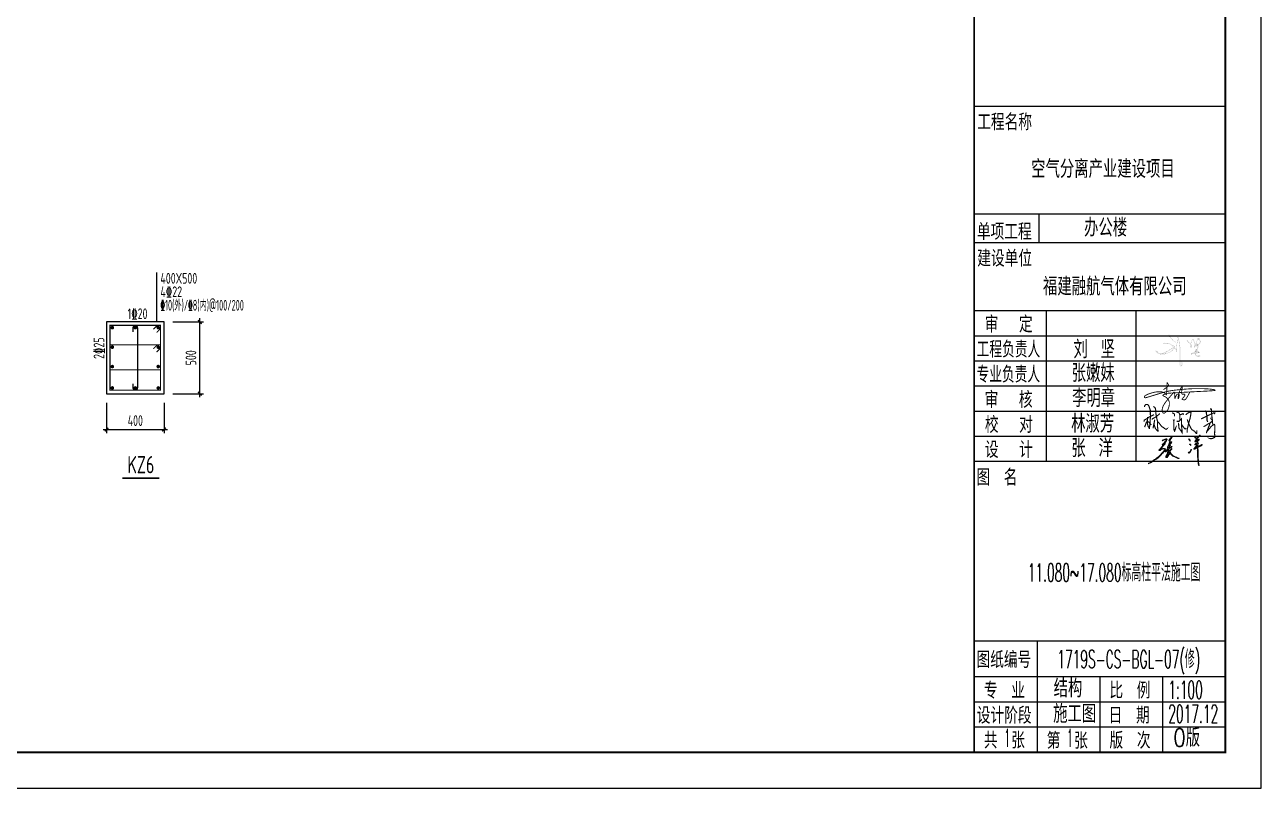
# Model space of a CAD drawing. Extents: x -472319 to -112444, y -516749 to -5704.
# Drawn here: x -376905 to -342439, y -442315 to -421041 of the extents above; entities that cross this region are included whole.
import ezdxf
from ezdxf.enums import TextEntityAlignment as Align

# ---------------------------------------------------------------- set-up
doc = ezdxf.new("R2010")
doc.units = 0
doc.header["$LTSCALE"] = 100
doc.header["$MEASUREMENT"] = 0
for name, color, linetype in [('COLU_DE', 7, 'Continuous'), ('DIM', 3, 'Continuous'), ('FRAME', 3, 'Continuous'), ('PUB_TEXT', 7, 'Continuous'), ('REIN', 1, 'Continuous'), ('TEXT', 7, 'Continuous'), ('THICK', 6, 'Continuous'), ('填充', 8, 'Continuous'), ('审核修改', 6, 'Continuous'), ('文字', 4, 'Continuous'), ('流程图', 1, 'Continuous'), ('签字边框线', 4, 'Continuous')]:
    doc.layers.add(name, color=color, linetype=linetype)
doc.styles.add('_HZTXT', font='txt.shx', dxfattribs={"width": 0.35, "bigfont": 'hztxt.shx'})
doc.styles.add('FRAME', font='simhei.ttf', dxfattribs={"width": 0.7})
doc.styles.add('TSSD_Dimension', font='Tssdeng.shx', dxfattribs={"width": 0.7, "bigfont": 'hztxt.shx'})
doc.styles.add('TSSD_Label', font='Tssdeng.shx', dxfattribs={"width": 0.7, "bigfont": 'hztxt.shx'})
doc.styles.add('TSSD_Rein', font='Tssdeng.shx', dxfattribs={"width": 0.7, "bigfont": 'hztxt.shx'})
doc.dimstyles.new('TSSD_25_100', dxfattribs={"dimtxt": 300, "dimasz": 100, "dimexe": 100, "dimexo": 250, "dimgap": 100, "dimtad": 1, "dimdec": 0, "dimlfac": 0.25, "dimzin": 0, "dimdsep": 46, "dimtxsty": 'TSSD_Dimension', "dimblk": 'ARCHTICK', "dimcen": 0, "dimdle": 100, "dimclrt": 7, "dimadec": 0, "dimazin": 0, "dimtfac": 1, "dimtdec": 0, "dimtix": 1, "dimtmove": 2, "dimatfit": 3, "dimfxl": 1, "dimtolj": 1, "dimtzin": 0, "dimarcsym": 0})

# ---------------------------------------------------------------- blocks, each defined once
blk = doc.blocks.new('_ArchTick')
at = {"color": 0, "linetype": 'ByBlock', "const_width": 0.4}
blk.add_lwpolyline([(-0.5, -0.5), (0.5, 0.5)], dxfattribs=at)
blk = doc.blocks.new('*D2461')
at = {"layer": 'Defpoints', "color": 0, "transparency": 16777216}
for p in [(-373023.5, -429321), (-372023.5, -429321), (-373023.5, -431321)]:
    blk.add_point(p, dxfattribs=at)
at = {"layer": 'DIM', "color": 0, "lineweight": -2, "transparency": 16777216}
for p, q in [((-372773.5, -429321), (-371923.5, -429321)), ((-372023.5, -431421), (-372023.5, -429221)), ((-372773.5, -431321), (-371923.5, -431321))]:
    blk.add_line(p, q, dxfattribs=at)
at = {"layer": 'DIM', "color": 0, "lineweight": -2, "transparency": 16777216, "xscale": 100, "yscale": 100, "zscale": 100}
for p, rotation in [((-372023.5, -429321), 90), ((-372023.5, -431321), 270)]:
    blk.add_blockref('_ArchTick', p, dxfattribs=dict(at, rotation=rotation))
at = {"layer": 'DIM', "color": 7, "transparency": 16777216, "insert": (-372273.5, -430321), "char_height": 300, "attachment_point": 5, "rotation": 90, "style": 'TSSD_Dimension'}
blk.add_mtext('\\A1;500', dxfattribs=at)
blk = doc.blocks.new('*D2462')
at = {"layer": 'Defpoints', "color": 0, "transparency": 16777216}
for p in [(-374623.5, -431321), (-373023.5, -431321), (-373023.5, -432321)]:
    blk.add_point(p, dxfattribs=at)
at = {"layer": 'DIM', "color": 0, "lineweight": -2, "transparency": 16777216}
for p, q in [((-374623.5, -431571), (-374623.5, -432421)), ((-373023.5, -431571), (-373023.5, -432421)), ((-374723.5, -432321), (-372923.5, -432321))]:
    blk.add_line(p, q, dxfattribs=at)
at = {"layer": 'DIM', "color": 0, "lineweight": -2, "transparency": 16777216, "xscale": 100, "yscale": 100, "zscale": 100, "rotation": 180}
blk.add_blockref('_ArchTick', (-374623.5, -432321), dxfattribs=at)
at = {"layer": 'DIM', "color": 0, "lineweight": -2, "transparency": 16777216, "xscale": 100, "yscale": 100, "zscale": 100}
blk.add_blockref('_ArchTick', (-373023.5, -432321), dxfattribs=at)
at = {"layer": 'DIM', "color": 7, "transparency": 16777216, "insert": (-373823.5, -432071), "char_height": 300, "attachment_point": 5, "style": 'TSSD_Dimension'}
blk.add_mtext('\\A1;400', dxfattribs=at)
blk = doc.blocks.new('李明章')
at = {"layer": '签字边框线', "const_width": 60}
blk.add_lwpolyline([(706, 1004), (786, 1062), (852, 1109), (905, 1147), (947, 1178), (979, 1202), (1004, 1222), (1022, 1238), (1036, 1252), (1046, 1265), (1053, 1277), (1057, 1289), (1059, 1301), (1058, 1315), (1054, 1329), (1049, 1344), (1041, 1362), (1031, 1381), (1020, 1402), (1008, 1423), (996, 1442), (985, 1460), (974, 1475), (964, 1485), (957, 1491), (952, 1490), (949, 1483), (948, 1469), (948, 1446), (948, 1416), (949, 1377), (950, 1329), (949, 1272), (948, 1204), (945, 1130), (941, 1052), (937, 973), (932, 896), (928, 826), (922, 763), (918, 713), (913, 677), (909, 653), (904, 641), (900, 638), (896, 641), (891, 650), (885, 661), (879, 674), (872, 686), (864, 697), (855, 707), (845, 717), (835, 726), (824, 735), (812, 744), (799, 753), (785, 763), (770, 773), (755, 782), (738, 792), (721, 801), (702, 810), (683, 819), (662, 826), (640, 833), (617, 839), (593, 844), (567, 848), (541, 851), (514, 854), (486, 856), (457, 857), (427, 857), (397, 857), (366, 856), (335, 854), (304, 853), (273, 850), (242, 847), (212, 844), (182, 840), (152, 836), (122, 831), (92, 826), (61, 820), (30, 813), (-3, 805), (-38, 796), (-75, 786), (-113, 774), (-152, 762), (-191, 750), (-230, 737), (-268, 724), (-304, 711), (-339, 698), (-372, 686), (-402, 674), (-430, 663), (-455, 651), (-479, 640), (-501, 628), (-521, 616), (-539, 604), (-556, 592), (-571, 580), (-584, 567), (-596, 554), (-605, 541), (-613, 529), (-620, 516), (-624, 504), (-626, 492), (-626, 481), (-625, 470), (-621, 461), (-615, 453), (-607, 446), (-597, 441), (-584, 438), (-569, 437), (-550, 439), (-524, 443), (-490, 452), (-445, 464), (-388, 481), (-316, 503), (-228, 531), (-121, 564), (0, 601), (132, 642), (272, 684), (414, 727), (556, 768), (693, 807), (822, 841), (939, 870), (1046, 895), (1144, 915), (1236, 931), (1323, 945), (1407, 957), (1491, 967), (1575, 977), (1663, 986), (1752, 996), (1843, 1005), (1935, 1013), (2027, 1021), (2117, 1029), (2206, 1037), (2292, 1043), (2374, 1049), (2454, 1054), (2531, 1059), (2606, 1063), (2680, 1066), (2752, 1069), (2825, 1071), (2898, 1073), (2971, 1073), (3045, 1074), (3118, 1074), (3191, 1073), (3263, 1072), (3333, 1071), (3402, 1070), (3468, 1068), (3531, 1067), (3592, 1065), (3650, 1063), (3706, 1060), (3759, 1058), (3810, 1055), (3859, 1051), (3906, 1047), (3951, 1043), (3994, 1038), (4034, 1033), (4073, 1028), (4108, 1022), (4141, 1016), (4171, 1011), (4198, 1005), (4221, 1000), (4242, 995), (4259, 990), (4273, 985), (4285, 980), (4293, 975), (4299, 970), (4302, 965), (4303, 960), (4297, 955), (4283, 950), (4256, 944), (4213, 938), (4151, 931), (4066, 924), (3956, 917), (3819, 908), (3657, 899), (3476, 890), (3281, 880), (3077, 870), (2869, 859), (2662, 849), (2461, 838), (2270, 828), (2091, 818), (1925, 808), (1771, 798), (1631, 790), (1505, 782), (1394, 775), (1298, 768), (1218, 764), (1152, 760), (1099, 756), (1056, 753), (1022, 751), (995, 748), (974, 746), (955, 742), (939, 739), (924, 734), (909, 729), (896, 724), (883, 719), (870, 714), (857, 708), (844, 703), (830, 698), (816, 693), (801, 688), (786, 683), (770, 678), (755, 673), (739, 667), (724, 660), (709, 653), (694, 646), (682, 637), (671, 628), (664, 619), (661, 609), (662, 599), (668, 589), (680, 578), (697, 567), (718, 555), (742, 543), (768, 531), (795, 518), (822, 505), (848, 491), (872, 476), (894, 461), (914, 445), (933, 429), (951, 412), (968, 394), (984, 376), (999, 358), (1014, 339), (1029, 319), (1043, 298), (1056, 277), (1068, 254), (1079, 231), (1089, 206), (1098, 180), (1104, 153), (1110, 124), (1113, 94), (1115, 62), (1116, 30), (1114, -4), (1112, -38), (1107, -73), (1101, -110), (1093, -146), (1085, -183), (1074, -219), (1063, -254), (1052, -287), (1039, -319), (1026, -349), (1013, -376), (999, -401), (985, -423), (971, -443), (957, -462), (943, -479), (929, -494), (915, -508), (902, -521), (888, -534), (875, -545), (863, -556), (851, -566), (840, -575), (830, -583), (820, -591), (812, -598), (804, -604), (797, -610), (790, -616), (784, -620), (778, -624), (771, -628), (765, -631), (758, -633), (751, -634), (743, -635), (735, -635), (727, -634), (719, -633), (710, -631), (702, -627), (693, -623), (685, -618), (676, -612), (668, -604), (660, -595), (653, -584), (646, -572), (639, -558), (634, -542), (629, -524), (625, -505), (621, -484), (618, -463), (617, -441), (616, -419), (616, -396), (616, -373), (618, -351), (621, -328), (626, -304), (631, -279), (639, -253), (648, -225), (658, -196), (671, -165), (686, -132), (705, -95), (727, -55), (754, -11), (785, 38), (823, 92), (866, 151), (916, 216), (971, 286), (1029, 357), (1088, 428), (1146, 498), (1202, 563), (1253, 623), (1297, 674), (1332, 717), (1361, 750), (1383, 776), (1399, 795), (1411, 808), (1420, 816), (1426, 821), (1432, 823), (1437, 823), (1441, 822), (1446, 819), (1451, 815), (1455, 810), (1459, 802), (1463, 794), (1466, 784), (1469, 773), (1472, 760), (1474, 747), (1476, 733), (1478, 718), (1480, 703), (1482, 687), (1483, 672), (1485, 657), (1486, 642), (1487, 627), (1488, 612), (1489, 597), (1490, 582), (1491, 567), (1492, 552), (1493, 536), (1494, 520), (1495, 504), (1495, 488), (1496, 473), (1497, 458), (1498, 444), (1499, 431), (1499, 419), (1500, 409), (1501, 401), (1502, 394), (1503, 390), (1505, 390), (1508, 392), (1511, 398), (1515, 408), (1519, 421), (1524, 436), (1530, 454), (1536, 473), (1543, 492), (1550, 512), (1558, 531), (1565, 549), (1574, 566), (1582, 582), (1590, 597), (1599, 611), (1609, 623), (1618, 635), (1628, 646), (1638, 657), (1648, 666), (1659, 674), (1669, 682), (1680, 689), (1691, 695), (1702, 700), (1712, 705), (1723, 708), (1733, 711), (1743, 712), (1752, 712), (1761, 710), (1769, 707), (1775, 702), (1781, 694), (1786, 685), (1789, 674), (1791, 661), (1793, 646), (1793, 631), (1793, 615), (1793, 598), (1792, 581), (1791, 563), (1790, 546), (1788, 529), (1786, 512), (1783, 496), (1780, 480), (1776, 465), (1772, 450), (1767, 437), (1761, 424), (1755, 413), (1749, 403), (1742, 395), (1736, 389), (1731, 385), (1726, 384), (1722, 385), (1718, 388), (1716, 395), (1714, 403), (1713, 414), (1713, 427), (1714, 443), (1716, 461), (1719, 481), (1722, 502), (1727, 526), (1732, 551), (1737, 577), (1744, 604), (1750, 632), (1757, 660), (1765, 689), (1773, 717), (1781, 746), (1789, 774), (1798, 803), (1807, 832), (1816, 861), (1826, 890), (1836, 918), (1846, 947), (1856, 975), (1867, 1002), (1878, 1029), (1889, 1054), (1900, 1078), (1911, 1100), (1922, 1121), (1933, 1139), (1944, 1156), (1954, 1170), (1964, 1183), (1973, 1193), (1981, 1200), (1989, 1206), (1995, 1209), (2000, 1209), (2005, 1207), (2009, 1203), (2011, 1197), (2013, 1188), (2014, 1178), (2014, 1165), (2013, 1151), (2011, 1135), (2009, 1117), (2006, 1098), (2003, 1079), (1999, 1058), (1996, 1037), (1992, 1016), (1988, 994), (1985, 973), (1981, 952), (1978, 931), (1975, 911), (1973, 892), (1971, 873), (1969, 856), (1969, 840), (1968, 824), (1968, 810), (1969, 797), (1970, 785), (1971, 773), (1972, 762), (1973, 752), (1975, 743), (1976, 734), (1978, 726), (1980, 718), (1982, 712), (1985, 706), (1988, 700), (1993, 696), (1998, 692), (2004, 689), (2011, 686), (2019, 684), (2027, 683), (2037, 682), (2047, 682), (2058, 682), (2070, 683), (2082, 683), (2095, 684), (2108, 685), (2121, 686), (2133, 686), (2144, 686), (2154, 685), (2163, 683), (2171, 680), (2177, 677), (2183, 673), (2187, 668), (2191, 662), (2193, 656), (2195, 649), (2196, 641), (2196, 633), (2195, 623), (2192, 613), (2189, 602), (2183, 590), (2177, 576), (2168, 561), (2158, 544), (2146, 527), (2132, 508), (2118, 490), (2104, 471), (2089, 453), (2074, 437), (2060, 421), (2047, 408), (2035, 396), (2025, 386), (2016, 377), (2008, 369), (2002, 361), (1998, 355), (1995, 349), (1995, 343), (1997, 337), (2001, 332), (2006, 327), (2013, 322), (2021, 317), (2031, 313), (2041, 310), (2053, 307), (2065, 304), (2078, 302), (2092, 300), (2107, 298), (2124, 297), (2141, 296), (2160, 296), (2180, 297), (2204, 305), (2233, 326), (2270, 366), (2317, 432), (2376, 529), (2449, 664), (2538, 844)], dxfattribs=at)
blk = doc.blocks.new('张洋')
at = {"lineweight": 9}
h = blk.add_hatch(color=4, dxfattribs=at)
h.paths.add_polyline_path([(1319, 100), (1323, 105), (1371, 81), (1419, 47), (1410, 23), (1391, 9), (1333, -73), (1232, -183), (1232, -193), (1203, -212), (1199, -197), (1208, -164), (1247, -101), (1256, -53), (1290, -1), (1299, 47), (1314, 62), (1319, 100)], flags=16)
h.paths.add_polyline_path([(2773, 134), (2763, 139), (2759, 129), (2768, 124), (2773, 134)], flags=17)
h.paths.add_polyline_path([(2941, 302), (2936, 307), (2917, 297), (2912, 273), (2821, 153), (2787, 95), (2778, 91), (2773, 110), (2759, 115), (2749, 95), (2739, 95), (2725, 76), (2754, 43), (2797, 43), (2821, 67), (2922, 239), (2922, 254), (2941, 283), (2941, 302)])
h.paths.add_polyline_path([(1328, 479), (1333, 479), (1333, 465), (1319, 451), (1328, 479)], flags=16)
h.paths.add_polyline_path([(1405, 542), (1410, 542), (1371, 499), (1405, 542)], flags=16)
h.paths.add_polyline_path([(3325, 566), (3330, 571), (3339, 475), (3200, 403), (3205, 422), (3243, 460), (3325, 566)], flags=16)
h.paths.add_polyline_path([(2826, 681), (2816, 686), (2816, 652), (2864, 623), (2869, 585), (2883, 580), (2903, 619), (2898, 643), (2879, 662), (2850, 667), (2826, 681)])
edge = h.paths.add_edge_path(flags=16)
edge.add_line((3387, 700), (3383, 700))
h.paths.add_polyline_path([(2787, 1036), (2783, 1041), (2759, 1031), (2759, 1012), (2797, 983), (2821, 931), (2821, 902), (2835, 897), (2850, 921), (2855, 964), (2840, 1003), (2811, 1031), (2787, 1036)])
h.paths.add_polyline_path([(3215, 1185), (3210, 1190), (3191, 1190), (3176, 1175), (3186, 1142), (3234, 1094), (3263, 1094), (3272, 1113), (3243, 1142), (3239, 1166), (3215, 1185)], flags=17)
h.paths.add_polyline_path([(1602, 1199), (1597, 1204), (1578, 1204), (1554, 1166), (1463, 1070), (1362, 940), (1362, 931), (1381, 916), (1386, 945), (1429, 969), (1429, 911), (1362, 681), (1275, 470), (1266, 407), (1285, 388), (1256, 355), (1271, 326), (1251, 316), (1194, 249), (1103, 167), (1103, 158), (1117, 143), (1155, 153), (1304, 307), (1323, 316), (1333, 297), (1323, 215), (1309, 196), (1280, 81), (1251, 33), (1242, -10), (1194, -116), (1155, -178), (1155, -226), (1165, -241), (1184, -250), (1223, -250), (1242, -241), (1290, -188), (1314, -154), (1319, -135), (1347, -116), (1347, -101), (1367, -68), (1381, -63), (1395, -34), (1448, 23), (1501, -20), (1525, -53), (1539, -58), (1573, -97), (1659, -159), (1847, -260), (2005, -313), (2072, -317), (2082, -308), (2067, -293), (1971, -265), (1909, -231), (1875, -226), (1779, -178), (1635, -87), (1477, 57), (1472, 71), (1501, 110), (1501, 124), (1487, 129), (1467, 95), (1448, 81), (1405, 110), (1352, 129), (1453, 215), (1487, 239), (1530, 297), (1554, 307), (1578, 340), (1578, 355), (1563, 369), (1549, 369), (1511, 316), (1352, 167), (1347, 191), (1371, 230), (1376, 316), (1367, 355), (1434, 393), (1458, 417), (1520, 436), (1583, 489), (1592, 513), (1583, 523), (1554, 527), (1520, 499), (1429, 451), (1400, 417), (1376, 417), (1357, 403), (1338, 407), (1352, 417), (1371, 455), (1448, 537), (1487, 595), (1472, 623), (1453, 628), (1448, 638), (1482, 691), (1511, 715), (1520, 743), (1544, 763), (1568, 825), (1563, 835), (1530, 844), (1491, 825), (1458, 796), (1448, 772), (1448, 743), (1463, 729), (1491, 758), (1491, 777), (1501, 787), (1515, 782), (1458, 710), (1371, 566), (1357, 561), (1371, 590), (1376, 628), (1391, 643), (1424, 734), (1434, 787), (1472, 902), (1477, 1022), (1511, 1051), (1511, 1060), (1544, 1084), (1611, 1175), (1611, 1195), (1602, 1199)])
h.paths.add_polyline_path([(3541, 1305), (3536, 1310), (3522, 1310), (3512, 1286), (3469, 1267), (3450, 1238), (3383, 1171), (3335, 1094), (3311, 1070), (3287, 1017), (3200, 902), (3186, 863), (3205, 844), (3243, 844), (3311, 883), (3354, 921), (3397, 940), (3368, 887), (3335, 883), (3325, 863), (3335, 825), (3330, 729), (3301, 705), (3234, 671), (3287, 748), (3282, 758), (3272, 758), (3267, 743), (3258, 743), (3219, 710), (3176, 657), (3181, 643), (3200, 628), (3243, 628), (3272, 638), (3311, 667), (3330, 667), (3330, 619), (3258, 523), (3104, 359), (3104, 350), (3119, 335), (3181, 340), (3205, 359), (3330, 422), (3344, 422), (3359, 307), (3354, 268), (3363, 215), (3373, -250), (3383, -308), (3407, -673), (3440, -788), (3455, -807), (3469, -807), (3479, -788), (3455, -716), (3450, -634), (3440, -610), (3431, -389), (3421, -380), (3421, -125), (3411, -111), (3411, -39), (3421, -25), (3411, 38), (3416, 105), (3407, 163), (3411, 220), (3392, 441), (3397, 460), (3445, 479), (3483, 503), (3493, 518), (3531, 523), (3575, 556), (3618, 571), (3699, 623), (3680, 647), (3661, 647), (3551, 590), (3512, 561), (3488, 561), (3421, 518), (3387, 508), (3383, 643), (3445, 719), (3445, 739), (3421, 758), (3378, 758), (3383, 825), (3397, 844), (3397, 859), (3378, 878), (3450, 959), (3479, 974), (3493, 998), (3479, 1027), (3459, 1027), (3435, 1012), (3397, 1003), (3378, 979), (3344, 964), (3234, 883), (3277, 940), (3282, 959), (3354, 1065), (3368, 1075), (3383, 1108), (3416, 1137), (3426, 1161), (3546, 1262), (3541, 1305)])
edge = h.paths.add_edge_path()
edge.add_line((906, 911), (925, 945))
edge.add_line((925, 945), (978, 979))
edge.add_line((978, 979), (1088, 1031))
edge.add_line((1088, 1031), (1112, 1031))
edge.add_line((1112, 1031), (1151, 1046))
edge.add_line((1151, 1046), (1155, 1041))
edge.add_line((906, 911), (915, 902))
edge.add_line((1155, 1041), (1203, 1041))
edge.add_line((1203, 1041), (1242, 1012))
edge.add_line((1242, 1012), (1237, 955))
edge.add_line((1237, 955), (1189, 873))
edge.add_line((1189, 873), (1103, 791))
edge.add_line((1103, 791), (1098, 772))
edge.add_line((1098, 772), (1117, 758))
edge.add_line((1117, 758), (1117, 724))
edge.add_line((1117, 724), (1103, 695))
edge.add_line((1103, 695), (997, 580))
edge.add_line((997, 580), (906, 460))
edge.add_line((906, 460), (752, 287))
edge.add_line((752, 287), (819, 326))
edge.add_line((819, 326), (882, 345))
edge.add_line((882, 345), (939, 374))
edge.add_line((939, 374), (987, 383))
edge.add_line((987, 383), (1059, 379))
edge.add_line((1059, 379), (1107, 355))
edge.add_line((1107, 355), (1131, 321))
edge.add_line((1131, 321), (1122, 283))
edge.add_line((1122, 283), (1088, 220))
edge.add_line((1088, 220), (1035, 167))
edge.add_line((1035, 167), (1002, 115))
edge.add_line((1002, 115), (954, 62))
edge.add_line((954, 62), (887, -1))
edge.add_line((887, -1), (829, -73))
edge.add_line((829, -73), (647, -241))
edge.add_line((647, -241), (498, -356))
edge.add_line((498, -356), (330, -461))
edge.add_line((330, -461), (272, -509))
edge.add_line((272, -509), (224, -533))
edge.add_line((224, -533), (143, -591))
edge.add_line((143, -591), (119, -596))
edge.add_line((119, -596), (90, -620))
edge.add_line((90, -620), (27, -653))
edge.add_line((27, -653), (-25, -673))
edge.add_line((-25, -673), (-35, -663))
edge.add_line((-35, -663), (-30, -677))
edge.add_line((-30, -677), (-40, -682))
edge.add_line((-40, -682), (-49, -663))
edge.add_line((-49, -663), (-35, -644))
edge.add_line((-35, -644), (138, -553))
edge.add_line((138, -553), (243, -481))
edge.add_line((243, -481), (272, -471))
edge.add_line((272, -471), (287, -452))
edge.add_line((287, -452), (311, -442))
edge.add_line((311, -442), (373, -394))
edge.add_line((373, -394), (407, -380))
edge.add_line((407, -380), (479, -322))
edge.add_line((479, -322), (488, -322))
edge.add_line((488, -322), (527, -284))
edge.add_line((527, -284), (565, -265))
edge.add_line((565, -265), (685, -154))
edge.add_line((685, -154), (699, -149))
edge.add_line((699, -149), (810, -44))
edge.add_line((810, -44), (863, 28))
edge.add_line((863, 28), (959, 119))
edge.add_line((959, 119), (973, 148))
edge.add_line((973, 148), (1002, 172))
edge.add_line((1002, 172), (1021, 211))
edge.add_line((1021, 211), (1050, 239))
edge.add_line((1050, 239), (1074, 278))
edge.add_line((1074, 278), (1083, 321))
edge.add_line((1083, 321), (1064, 335))
edge.add_line((1064, 335), (983, 345))
edge.add_line((983, 345), (810, 278))
edge.add_line((810, 278), (757, 239))
edge.add_line((757, 239), (695, 244))
edge.add_line((695, 244), (680, 263))
edge.add_line((680, 263), (810, 398))
edge.add_line((810, 398), (839, 441))
edge.add_line((839, 441), (915, 523))
edge.add_line((915, 523), (935, 556))
edge.add_line((935, 556), (1026, 657))
edge.add_line((1026, 657), (1069, 719))
edge.add_line((1069, 719), (1035, 719))
edge.add_line((1035, 719), (1021, 705))
edge.add_line((1021, 705), (1021, 695))
edge.add_line((1021, 695), (954, 638))
edge.add_line((954, 638), (925, 633))
edge.add_line((925, 633), (911, 647))
edge.add_line((911, 647), (911, 657))
edge.add_line((911, 657), (987, 719))
edge.add_line((987, 719), (997, 719))
edge.add_line((997, 719), (1002, 734))
edge.add_line((1002, 734), (1055, 777))
edge.add_line((1055, 777), (1093, 830))
edge.add_line((1093, 830), (1165, 907))
edge.add_line((1165, 907), (1194, 964))
edge.add_line((1194, 964), (1194, 993))
edge.add_line((1194, 993), (1184, 1003))
edge.add_line((1184, 1003), (1127, 998))
edge.add_line((1127, 998), (1050, 969))
edge.add_line((1050, 969), (1035, 955))
edge.add_line((1035, 955), (1021, 955))
edge.add_line((1021, 955), (939, 902))
edge.add_line((939, 902), (915, 902))
edge.add_line((915, 902), (915, 902))
at = {"color": 4, "lineweight": 9}
blk.add_line((906, 911, 31107534), (915, 902, 31107534), dxfattribs=at)
at = {"color": 4, "lineweight": 9, "elevation": 31107534}
for points in [[(915, 902), (915, 902), (939, 902), (1021, 955), (1035, 955), (1050, 969), (1127, 998), (1184, 1003), (1194, 993), (1194, 964), (1165, 907), (1093, 830), (1055, 777), (1002, 734), (997, 719), (987, 719), (911, 657), (911, 647), (925, 633), (954, 638), (1021, 695), (1021, 705), (1035, 719), (1069, 719), (1026, 657), (935, 556), (915, 523), (839, 441), (810, 398), (680, 263), (695, 244), (757, 239), (810, 278), (983, 345), (1064, 335), (1083, 321), (1074, 278), (1050, 239), (1021, 211), (1002, 172), (973, 148), (959, 119), (863, 28), (810, -44), (699, -149), (685, -154), (565, -265), (527, -284), (488, -322), (479, -322), (407, -380), (373, -394), (311, -442), (287, -452), (272, -471), (243, -481), (138, -553), (-35, -644), (-49, -663), (-40, -682), (-30, -677), (-35, -663), (-25, -673), (27, -653), (90, -620), (119, -596), (143, -591), (224, -533), (272, -509), (330, -461), (498, -356), (647, -241), (829, -73), (887, -1), (954, 62), (1002, 115), (1035, 167), (1088, 220), (1122, 283), (1131, 321), (1107, 355), (1059, 379), (987, 383), (939, 374), (882, 345), (819, 326), (752, 287), (906, 460), (997, 580), (1103, 695), (1117, 724), (1117, 758), (1098, 772), (1103, 791), (1189, 873), (1237, 955), (1242, 1012), (1203, 1041), (1155, 1041)], [(1155, 1041), (1151, 1046), (1112, 1031), (1088, 1031), (978, 979), (925, 945), (906, 911)], [(1602, 1199), (1597, 1204), (1578, 1204), (1554, 1166), (1463, 1070), (1362, 940), (1362, 931), (1381, 916), (1386, 945), (1429, 969), (1429, 911), (1362, 681), (1275, 470), (1266, 407), (1285, 388), (1256, 355), (1271, 326), (1251, 316), (1194, 249), (1103, 167), (1103, 158), (1117, 143), (1155, 153), (1304, 307), (1323, 316), (1333, 297), (1323, 215), (1309, 196), (1280, 81), (1251, 33), (1242, -10), (1194, -116), (1155, -178), (1155, -226), (1165, -241), (1184, -250), (1223, -250), (1242, -241), (1290, -188), (1314, -154), (1319, -135), (1347, -116), (1347, -101), (1367, -68), (1381, -63), (1395, -34), (1448, 23), (1501, -20), (1525, -53), (1539, -58), (1573, -97), (1659, -159), (1847, -260), (2005, -313), (2072, -317), (2082, -308), (2067, -293), (1971, -265), (1909, -231), (1875, -226), (1779, -178), (1635, -87), (1477, 57), (1472, 71), (1501, 110), (1501, 124), (1487, 129), (1467, 95), (1448, 81), (1405, 110), (1352, 129), (1453, 215), (1487, 239), (1530, 297), (1554, 307), (1578, 340), (1578, 355), (1563, 369), (1549, 369), (1511, 316), (1352, 167), (1347, 191), (1371, 230), (1376, 316), (1367, 355), (1434, 393), (1458, 417), (1520, 436), (1583, 489), (1592, 513), (1583, 523), (1554, 527), (1520, 499), (1429, 451), (1400, 417), (1376, 417), (1357, 403), (1338, 407), (1352, 417), (1371, 455), (1448, 537), (1487, 595), (1472, 623), (1453, 628), (1448, 638), (1482, 691), (1511, 715), (1520, 743), (1544, 763), (1568, 825), (1563, 835), (1530, 844), (1491, 825), (1458, 796), (1448, 772), (1448, 743), (1463, 729), (1491, 758), (1491, 777), (1501, 787), (1515, 782), (1458, 710), (1371, 566), (1357, 561), (1371, 590), (1376, 628), (1391, 643), (1424, 734), (1434, 787), (1472, 902), (1477, 1022), (1511, 1051), (1511, 1060), (1544, 1084), (1611, 1175), (1611, 1195), (1602, 1199)], [(2787, 1036), (2783, 1041), (2759, 1031), (2759, 1012), (2797, 983), (2821, 931), (2821, 902), (2835, 897), (2850, 921), (2855, 964), (2840, 1003), (2811, 1031), (2787, 1036)], [(3541, 1305), (3536, 1310), (3522, 1310), (3512, 1286), (3469, 1267), (3450, 1238), (3383, 1171), (3335, 1094), (3311, 1070), (3287, 1017), (3200, 902), (3186, 863), (3205, 844), (3243, 844), (3311, 883), (3354, 921), (3397, 940), (3368, 887), (3335, 883), (3325, 863), (3335, 825), (3330, 729), (3301, 705), (3234, 671), (3287, 748), (3282, 758), (3272, 758), (3267, 743), (3258, 743), (3219, 710), (3176, 657), (3181, 643), (3200, 628), (3243, 628), (3272, 638), (3311, 667), (3330, 667), (3330, 619), (3258, 523), (3104, 359), (3104, 350), (3119, 335), (3181, 340), (3205, 359), (3330, 422), (3344, 422), (3359, 307), (3354, 268), (3363, 215), (3373, -250), (3383, -308), (3407, -673), (3440, -788), (3455, -807), (3469, -807), (3479, -788), (3455, -716), (3450, -634), (3440, -610), (3431, -389), (3421, -380), (3421, -125), (3411, -111), (3411, -39), (3421, -25), (3411, 38), (3416, 105), (3407, 163), (3411, 220), (3392, 441), (3397, 460), (3445, 479), (3483, 503), (3493, 518), (3531, 523), (3575, 556), (3618, 571), (3699, 623), (3680, 647), (3661, 647), (3551, 590), (3512, 561), (3488, 561), (3421, 518), (3387, 508), (3383, 643), (3445, 719), (3445, 739), (3421, 758), (3378, 758), (3383, 825), (3397, 844), (3397, 859), (3378, 878), (3450, 959), (3479, 974), (3493, 998), (3479, 1027), (3459, 1027), (3435, 1012), (3397, 1003), (3378, 979), (3344, 964), (3234, 883), (3277, 940), (3282, 959), (3354, 1065), (3368, 1075), (3383, 1108), (3416, 1137), (3426, 1161), (3546, 1262), (3541, 1305)], [(3215, 1185), (3210, 1190), (3191, 1190), (3176, 1175), (3186, 1142), (3234, 1094), (3263, 1094), (3272, 1113), (3243, 1142), (3239, 1166), (3215, 1185)], [(1319, 100), (1323, 105), (1371, 81), (1419, 47), (1410, 23), (1391, 9), (1333, -73), (1232, -183), (1232, -193), (1203, -212), (1199, -197), (1208, -164), (1247, -101), (1256, -53), (1290, -1), (1299, 47), (1314, 62), (1319, 100)], [(1328, 479), (1333, 479), (1333, 465), (1319, 451), (1328, 479)], [(1405, 542), (1410, 542), (1371, 499), (1405, 542)], [(2941, 302), (2936, 307), (2917, 297), (2912, 273), (2821, 153), (2787, 95), (2778, 91), (2773, 110), (2759, 115), (2749, 95), (2739, 95), (2725, 76), (2754, 43), (2797, 43), (2821, 67), (2922, 239), (2922, 254), (2941, 283), (2941, 302)], [(2773, 134), (2763, 139), (2759, 129), (2768, 124), (2773, 134)], [(2826, 681), (2816, 686), (2816, 652), (2864, 623), (2869, 585), (2883, 580), (2903, 619), (2898, 643), (2879, 662), (2850, 667), (2826, 681)], [(3325, 566), (3330, 571), (3339, 475), (3200, 403), (3205, 422), (3243, 460), (3325, 566)], [(3383, 700), (3387, 700), (3383, 700)]]:
    blk.add_lwpolyline(points, dxfattribs=at)
blk = doc.blocks.new('A$C20674F94')
at = {"layer": '文字', "lineweight": -3}
h = blk.add_hatch(color=256, dxfattribs=at)
h.paths.add_polyline_path([(81528, 12639), (81522, 12638), (81520, 12627), (81519, 12622), (81518, 12620), (81526, 12614), (81534, 12598), (81563, 12564), (81583, 12533), (81615, 12495), (81640, 12470), (81663, 12455), (81695, 12438), (81716, 12422), (81723, 12413), (81727, 12415), (81728, 12426), (81720, 12428), (81712, 12440), (81697, 12449), (81695, 12451), (81677, 12463), (81662, 12467), (81629, 12499), (81610, 12520), (81592, 12541), (81580, 12565), (81557, 12597), (81544, 12616), (81539, 12630)])
h.paths.add_polyline_path([(81359, 12402), (81364, 12391), (81359, 12383), (81362, 12379), (81370, 12384), (81390, 12386), (81406, 12391), (81473, 12389), (81529, 12380), (81580, 12356), (81607, 12332), (81630, 12306), (81639, 12286), (81639, 12281), (81632, 12274), (81616, 12268), (81610, 12265), (81597, 12250), (81568, 12231), (81485, 12182), (81419, 12150), (81383, 12137), (81342, 12123), (81286, 12118), (81268, 12120), (81261, 12118), (81222, 12141), (81194, 12174), (81180, 12185), (81168, 12193), (81157, 12193), (81147, 12191), (81151, 12182), (81161, 12164), (81184, 12142), (81199, 12124), (81228, 12113), (81261, 12100), (81285, 12094), (81331, 12091), (81388, 12093), (81408, 12099), (81435, 12105), (81483, 12117), (81540, 12137), (81581, 12158), (81614, 12185), (81631, 12203), (81649, 12230), (81660, 12247), (81659, 12265), (81656, 12277), (81660, 12285), (81662, 12293), (81666, 12293), (81668, 12284), (81684, 12258), (81702, 12238), (81719, 12223), (81720, 12207), (81720, 12192), (81724, 12183), (81732, 12174), (81744, 12166), (81751, 12170), (81755, 12178), (81748, 12179), (81746, 12195), (81742, 12199), (81740, 12213), (81739, 12222), (81738, 12251), (81745, 12314), (81752, 12382), (81762, 12417), (81773, 12459), (81783, 12492), (81783, 12505), (81790, 12500), (81799, 12479), (81808, 12407), (81816, 12347), (81824, 12277), (81827, 12200), (81828, 12103), (81826, 12072), (81824, 11993), (81822, 11903), (81823, 11848), (81827, 11797), (81831, 11776), (81851, 11756), (81880, 11763), (81894, 11779), (81904, 11814), (81900, 11843), (81897, 11864), (81890, 11884), (81883, 11902), (81879, 11888), (81884, 11869), (81883, 11834), (81881, 11803), (81875, 11780), (81867, 11773), (81855, 11768), (81845, 11782), (81840, 11820), (81841, 11902), (81846, 12140), (81842, 12250), (81833, 12327), (81812, 12470), (81798, 12538), (81787, 12576), (81776, 12576), (81773, 12568), (81775, 12543), (81776, 12516), (81772, 12493), (81759, 12444), (81753, 12422), (81747, 12395), (81741, 12373), (81740, 12349), (81733, 12306), (81730, 12267), (81727, 12255), (81728, 12232), (81708, 12252), (81688, 12279), (81681, 12300), (81680, 12317), (81665, 12329), (81658, 12323), (81656, 12313), (81655, 12299), (81653, 12293), (81648, 12293), (81644, 12295), (81639, 12310), (81627, 12325), (81608, 12353), (81593, 12362), (81577, 12375), (81562, 12383), (81523, 12397), (81500, 12401), (81482, 12403), (81459, 12407), (81434, 12409), (81411, 12411), (81396, 12408), (81390, 12402), (81371, 12402), (81366, 12400)])
h.paths.add_polyline_path([(81642, 12265), (81645, 12253), (81640, 12239), (81619, 12211), (81609, 12201), (81576, 12172), (81548, 12154), (81528, 12145), (81518, 12144), (81508, 12136), (81485, 12130), (81467, 12120), (81447, 12118), (81429, 12113), (81413, 12111), (81403, 12105), (81388, 12105), (81376, 12102), (81362, 12102), (81339, 12103), (81405, 12128), (81457, 12149), (81502, 12176), (81536, 12195), (81562, 12212), (81588, 12226), (81607, 12244), (81620, 12252), (81632, 12255), (81636, 12259)], flags=16)
h = blk.add_hatch(color=256, dxfattribs=at)
h.paths.add_polyline_path([(82048, 12487), (82040, 12486), (82034, 12488), (82029, 12487), (82026, 12481), (82023, 12475), (82029, 12471), (82029, 12461), (82042, 12448), (82078, 12415), (82115, 12384), (82126, 12370), (82122, 12356), (82119, 12332), (82114, 12324), (82115, 12317), (82116, 12305), (82120, 12303), (82122, 12292), (82128, 12282), (82142, 12279), (82155, 12279), (82162, 12290), (82167, 12301), (82167, 12314), (82168, 12333), (82160, 12347), (82150, 12365), (82142, 12376), (82140, 12384), (82151, 12432), (82162, 12459), (82177, 12481), (82185, 12492), (82198, 12493), (82208, 12482), (82215, 12464), (82222, 12435), (82228, 12406), (82234, 12382), (82233, 12359), (82230, 12343), (82226, 12333), (82221, 12328), (82225, 12318), (82224, 12306), (82221, 12300), (82222, 12291), (82227, 12287), (82228, 12279), (82229, 12274), (82232, 12275), (82239, 12281), (82258, 12291), (82262, 12315), (82273, 12329), (82286, 12316), (82305, 12312), (82320, 12320), (82323, 12328), (82329, 12316), (82317, 12280), (82318, 12258), (82308, 12238), (82302, 12232), (82292, 12232), (82286, 12241), (82279, 12236), (82271, 12232), (82274, 12221), (82280, 12199), (82267, 12193), (82249, 12176), (82216, 12141), (82181, 12137), (82161, 12120), (82146, 12108), (82146, 12095), (82151, 12085), (82166, 12090), (82174, 12100), (82185, 12104), (82202, 12112), (82245, 12113), (82259, 12108), (82253, 12100), (82254, 12084), (82255, 12069), (82270, 12061), (82279, 12045), (82297, 12036), (82311, 12029), (82342, 12028), (82363, 12033), (82371, 12031), (82373, 12025), (82388, 12025), (82399, 12034), (82407, 12041), (82401, 12049), (82392, 12061), (82391, 12065), (82382, 12066), (82370, 12063), (82355, 12065), (82350, 12061), (82350, 12056), (82341, 12054), (82326, 12052), (82308, 12052), (82296, 12065), (82286, 12071), (82281, 12084), (82280, 12097), (82280, 12109), (82294, 12118), (82330, 12123), (82347, 12132), (82366, 12132), (82379, 12146), (82378, 12154), (82365, 12161), (82351, 12176), (82334, 12188), (82319, 12196), (82308, 12203), (82306, 12208), (82317, 12217), (82324, 12229), (82331, 12246), (82337, 12252), (82337, 12266), (82344, 12279), (82343, 12302), (82350, 12317), (82347, 12338), (82346, 12349), (82358, 12354), (82367, 12364), (82390, 12393), (82397, 12401), (82404, 12421), (82408, 12432), (82406, 12448), (82403, 12461), (82397, 12483), (82388, 12499), (82375, 12516), (82357, 12534), (82344, 12534), (82333, 12525), (82327, 12511), (82313, 12490), (82297, 12456), (82281, 12424), (82277, 12407), (82270, 12390), (82264, 12381), (82258, 12370), (82264, 12366), (82261, 12358), (82264, 12347), (82262, 12342), (82254, 12342), (82254, 12327), (82250, 12319), (82242, 12320), (82242, 12330), (82248, 12338), (82248, 12369), (82246, 12410), (82241, 12423), (82237, 12447), (82228, 12479), (82223, 12498), (82208, 12512), (82199, 12519), (82188, 12517), (82180, 12507), (82170, 12494), (82153, 12464), (82141, 12432), (82134, 12399), (82133, 12391), (82127, 12391), (82116, 12400), (82096, 12421), (82081, 12431), (82066, 12448), (82053, 12465), (82049, 12474)])
h.paths.add_polyline_path([(82272, 12172), (82259, 12165), (82246, 12152), (82242, 12145), (82242, 12139), (82261, 12137), (82271, 12141), (82274, 12153), (82278, 12168)], flags=16)
h.paths.add_polyline_path([(82309, 12167), (82327, 12164), (82333, 12161), (82333, 12155), (82334, 12145), (82326, 12145), (82316, 12141), (82307, 12143), (82297, 12145), (82305, 12158), (82306, 12165)], flags=16)
h.paths.add_polyline_path([(82331, 12488), (82355, 12489), (82374, 12486), (82386, 12469), (82389, 12443), (82383, 12416), (82367, 12395), (82349, 12376), (82340, 12367), (82333, 12362), (82330, 12369), (82330, 12376), (82319, 12381), (82311, 12387), (82299, 12390), (82292, 12398), (82289, 12408), (82300, 12437), (82315, 12473), (82323, 12482)], flags=16)
h.paths.add_polyline_path([(82297, 12361), (82308, 12355), (82314, 12351), (82311, 12344), (82305, 12341), (82295, 12341), (82286, 12350), (82288, 12357), (82294, 12362)], flags=16)
h.paths.add_polyline_path([(82137, 12350), (82144, 12341), (82148, 12330), (82153, 12319), (82152, 12309), (82149, 12302), (82144, 12301), (82140, 12306), (82136, 12319), (82134, 12328), (82134, 12339), (82134, 12348)], flags=16)
at = {"layer": 'FRAME'}
for p, q in [((84100, 0), (84100, 59400)), ((76100, 58400), (76100, 1000)), ((83100, 1000), (83100, 58400)), ((83100, 19000), (76100, 19000)), ((83100, 16000), (76100, 16000)), ((77900, 16000), (77900, 15200)), ((83100, 15200), (76100, 15200)), ((83100, 13300), (76100, 13300)), ((78100, 13300), (78100, 9100)), ((80600, 13300), (80600, 9100)), ((83100, 12600), (76100, 12600)), ((83100, 11900), (76100, 11900)), ((83100, 11200), (76100, 11200)), ((83100, 10500), (76100, 10500)), ((83100, 9800), (76100, 9800)), ((83100, 9100), (76100, 9100)), ((83100, 4100), (76100, 4100)), ((77850, 4100), (77850, 1000)), ((83100, 3100), (76100, 3100)), ((79600, 3100), (79600, 1000)), ((81350, 3100), (81350, 1000)), ((83100, 2400), (76100, 2400)), ((83100, 1700), (76100, 1700)), ((2500, 1000), (83100, 1000)), ((0, 0), (84100, 0))]:
    blk.add_line(p, q, dxfattribs=at)
at = {"layer": 'FRAME', "const_width": 50}
for points in [[(2500, 58400), (83100, 58400), (83100, 1000), (2500, 1000), (2500, 58400)], [(76100, 58400), (76100, 1000)]]:
    blk.add_lwpolyline(points, dxfattribs=at)
at = {"layer": '文字', "lineweight": -3, "const_width": 0.4}
for points in [[(81359, 12402), (81364, 12391), (81359, 12383), (81362, 12379), (81370, 12384), (81390, 12386), (81406, 12391), (81473, 12389), (81529, 12380), (81580, 12356), (81607, 12332), (81630, 12306), (81639, 12286), (81639, 12281), (81632, 12274), (81616, 12268), (81610, 12265), (81597, 12250), (81568, 12231), (81485, 12182), (81419, 12150), (81383, 12137), (81342, 12123), (81286, 12118), (81268, 12120), (81261, 12118), (81222, 12141), (81194, 12174), (81180, 12185), (81168, 12193), (81157, 12193), (81147, 12191), (81151, 12182), (81161, 12164), (81184, 12142), (81199, 12124), (81228, 12113), (81261, 12100), (81285, 12094), (81331, 12091), (81388, 12093), (81408, 12099), (81435, 12105), (81483, 12117), (81540, 12137), (81581, 12158), (81614, 12185), (81631, 12203), (81649, 12230), (81660, 12247), (81659, 12265), (81656, 12277), (81660, 12285), (81662, 12293), (81666, 12293), (81668, 12284), (81684, 12258), (81702, 12238), (81719, 12223), (81720, 12207), (81720, 12192), (81724, 12183), (81732, 12174), (81744, 12166), (81751, 12170), (81755, 12178), (81748, 12179), (81746, 12195), (81742, 12199), (81740, 12213), (81739, 12222), (81738, 12251), (81745, 12314), (81752, 12382), (81762, 12417), (81773, 12459), (81783, 12492), (81783, 12505), (81790, 12500), (81799, 12479), (81808, 12407), (81816, 12347), (81824, 12277), (81827, 12200), (81828, 12103), (81826, 12072), (81824, 11993), (81822, 11903), (81823, 11848), (81827, 11797), (81831, 11776), (81851, 11756), (81880, 11763), (81894, 11779), (81904, 11814), (81900, 11843), (81897, 11864), (81890, 11884), (81883, 11902), (81879, 11888), (81884, 11869), (81883, 11834), (81881, 11803), (81875, 11780), (81867, 11773), (81855, 11768), (81845, 11782), (81840, 11820), (81841, 11902), (81846, 12140), (81842, 12250), (81833, 12327), (81812, 12470), (81798, 12538), (81787, 12576), (81776, 12576), (81773, 12568), (81775, 12543), (81776, 12516), (81772, 12493), (81759, 12444), (81753, 12422), (81747, 12395), (81741, 12373), (81740, 12349), (81733, 12306), (81730, 12267), (81727, 12255), (81728, 12232), (81708, 12252), (81688, 12279), (81681, 12300), (81680, 12317), (81665, 12329), (81658, 12323), (81656, 12313), (81655, 12299), (81653, 12293), (81648, 12293), (81644, 12295), (81639, 12310), (81627, 12325), (81608, 12353), (81593, 12362), (81577, 12375), (81562, 12383), (81523, 12397), (81500, 12401), (81482, 12403), (81459, 12407), (81434, 12409), (81411, 12411), (81396, 12408), (81390, 12402), (81371, 12402), (81366, 12400), (81359, 12402)], [(81528, 12639), (81522, 12638), (81520, 12627), (81519, 12622), (81518, 12620), (81526, 12614), (81534, 12598), (81563, 12564), (81583, 12533), (81615, 12495), (81640, 12470), (81663, 12455), (81695, 12438), (81716, 12422), (81723, 12413), (81727, 12415), (81728, 12426), (81720, 12428), (81712, 12440), (81697, 12449), (81695, 12451), (81677, 12463), (81662, 12467), (81629, 12499), (81610, 12520), (81592, 12541), (81580, 12565), (81557, 12597), (81544, 12616), (81539, 12630), (81528, 12639)], [(82048, 12487), (82040, 12486), (82034, 12488), (82029, 12487), (82026, 12481), (82023, 12475), (82029, 12471), (82029, 12461), (82042, 12448), (82078, 12415), (82115, 12384), (82126, 12370), (82122, 12356), (82119, 12332), (82114, 12324), (82115, 12317), (82116, 12305), (82120, 12303), (82122, 12292), (82128, 12282), (82142, 12279), (82155, 12279), (82162, 12290), (82167, 12301), (82167, 12314), (82168, 12333), (82160, 12347), (82150, 12365), (82142, 12376), (82140, 12384), (82151, 12432), (82162, 12459), (82177, 12481), (82185, 12492), (82198, 12493), (82208, 12482), (82215, 12464), (82222, 12435), (82228, 12406), (82234, 12382), (82233, 12359), (82230, 12343), (82226, 12333), (82221, 12328), (82225, 12318), (82224, 12306), (82221, 12300), (82222, 12291), (82227, 12287), (82228, 12279), (82229, 12274), (82232, 12275), (82239, 12281), (82258, 12291), (82262, 12315), (82273, 12329), (82286, 12316), (82305, 12312), (82320, 12320), (82323, 12328), (82329, 12316), (82317, 12280), (82318, 12258), (82308, 12238), (82302, 12232), (82292, 12232), (82286, 12241), (82279, 12236), (82271, 12232), (82274, 12221), (82280, 12199), (82267, 12193), (82249, 12176), (82216, 12141), (82181, 12137), (82161, 12120), (82146, 12108), (82146, 12095), (82151, 12085), (82166, 12090), (82174, 12100), (82185, 12104), (82202, 12112), (82245, 12113), (82259, 12108), (82253, 12100), (82254, 12084), (82255, 12069), (82270, 12061), (82279, 12045), (82297, 12036), (82311, 12029), (82342, 12028), (82363, 12033), (82371, 12031), (82373, 12025), (82388, 12025), (82399, 12034), (82407, 12041), (82401, 12049), (82392, 12061), (82391, 12065), (82382, 12066), (82370, 12063), (82355, 12065), (82350, 12061), (82350, 12056), (82341, 12054), (82326, 12052), (82308, 12052), (82296, 12065), (82286, 12071), (82281, 12084), (82280, 12097), (82280, 12109), (82294, 12118), (82330, 12123), (82347, 12132), (82366, 12132), (82379, 12146), (82378, 12154), (82365, 12161), (82351, 12176), (82334, 12188), (82319, 12196), (82308, 12203), (82306, 12208), (82317, 12217), (82324, 12229), (82331, 12246), (82337, 12252), (82337, 12266), (82344, 12279), (82343, 12302), (82350, 12317), (82347, 12338), (82346, 12349), (82358, 12354), (82367, 12364), (82390, 12393), (82397, 12401), (82404, 12421), (82408, 12432), (82406, 12448), (82403, 12461), (82397, 12483), (82388, 12499), (82375, 12516), (82357, 12534), (82344, 12534), (82333, 12525), (82327, 12511), (82313, 12490), (82297, 12456), (82281, 12424), (82277, 12407), (82270, 12390), (82264, 12381), (82258, 12370), (82264, 12366), (82261, 12358), (82264, 12347), (82262, 12342), (82254, 12342), (82254, 12327), (82250, 12319), (82242, 12320), (82242, 12330), (82248, 12338), (82248, 12369), (82246, 12410), (82241, 12423), (82237, 12447), (82228, 12479), (82223, 12498), (82208, 12512), (82199, 12519), (82188, 12517), (82180, 12507), (82170, 12494), (82153, 12464), (82141, 12432), (82134, 12399), (82133, 12391), (82127, 12391), (82116, 12400), (82096, 12421), (82081, 12431), (82066, 12448), (82053, 12465), (82049, 12474), (82048, 12487)], [(82331, 12488), (82355, 12489), (82374, 12486), (82386, 12469), (82389, 12443), (82383, 12416), (82367, 12395), (82349, 12376), (82340, 12367), (82333, 12362), (82330, 12369), (82330, 12376), (82319, 12381), (82311, 12387), (82299, 12390), (82292, 12398), (82289, 12408), (82300, 12437), (82315, 12473), (82323, 12482), (82331, 12488)], [(81642, 12265), (81645, 12253), (81640, 12239), (81619, 12211), (81609, 12201), (81576, 12172), (81548, 12154), (81528, 12145), (81518, 12144), (81508, 12136), (81485, 12130), (81467, 12120), (81447, 12118), (81429, 12113), (81413, 12111), (81403, 12105), (81388, 12105), (81376, 12102), (81362, 12102), (81339, 12103), (81405, 12128), (81457, 12149), (81502, 12176), (81536, 12195), (81562, 12212), (81588, 12226), (81607, 12244), (81620, 12252), (81620, 12252), (81632, 12255), (81636, 12259), (81642, 12265)], [(82137, 12350), (82144, 12341), (82148, 12330), (82153, 12319), (82152, 12309), (82149, 12302), (82144, 12301), (82140, 12306), (82136, 12319), (82134, 12328), (82134, 12339), (82134, 12348), (82137, 12350)], [(82272, 12172), (82259, 12165), (82246, 12152), (82242, 12145), (82242, 12139), (82261, 12137), (82271, 12141), (82274, 12153), (82278, 12168), (82272, 12172)], [(82297, 12361), (82308, 12355), (82314, 12351), (82311, 12344), (82305, 12341), (82295, 12341), (82286, 12350), (82288, 12357), (82294, 12362), (82297, 12361)], [(82309, 12167), (82327, 12164), (82333, 12161), (82333, 12155), (82334, 12145), (82326, 12145), (82316, 12141), (82307, 12143), (82297, 12145), (82305, 12158), (82306, 12165), (82309, 12167)]]:
    blk.add_lwpolyline(points, dxfattribs=at)
at = {"layer": '流程图'}
for points in [[(80840, 10625, 32, 32, 0), (80852, 10658, 32, 32, 0), (80883, 10690, 32, 32, 0), (80937, 10690, 32, 32, 0), (80968, 10651, 32, 32, 0), (80988, 10592, 32, 32, 0), (81006, 10537, 32, 32, 0), (81006, 10465, 32, 32, 0), (81006, 10415, 32, 32, 0), (81017, 10371, 32, 32, 0), (81004, 10287, 32, 32, 0), (81000, 10204, 32, 32, 0), (80990, 10093, 32, 32, 0), (80979, 10035, 32, 32, 0), (80979, 10013, 32, 32, 0)], [(80829, 10218, 32, 32, 0), (80839, 10255, 32, 32, 0), (80892, 10289, 32, 32, 0), (80927, 10302, 32, 32, 0), (80965, 10340, 32, 32, 0), (81010, 10359, 32, 32, 0), (81058, 10385, 32, 32, 0), (81112, 10407, 32, 32, 0)], [(80936, 10347, 32, 32, 0), (80921, 10220, 32, 32, 0), (80928, 10157, 32, 32, 0), (80945, 10083, 32, 32, 0), (80979, 10035, 32, 32, 0)], [(81052, 10272, 32, 32, 0), (81073, 10296, 32, 32, 0), (81177, 10355, 32, 32, 0), (81226, 10399, 32, 32, 0), (81275, 10439, 32, 32, 0)], [(81093, 10641, 32, 32, 0), (81143, 10599, 32, 32, 0), (81163, 10511, 32, 32, 0), (81163, 10437, 32, 32, 0), (81177, 10355, 32, 32, 0), (81206, 10226, 32, 32, 0), (81206, 10088, 32, 32, 0), (81214, 10031, 32, 32, 0), (81222, 9955, 32, 32, 0), (81216, 9932, 32, 32, 0)], [(81615, 10463, 32, 32, 0), (81664, 10440, 32, 32, 0), (81682, 10416, 32, 32, 0), (81682, 10387, 32, 32, 0)], [(81682, 10387, 32, 9.6, 0), (81682, 10354, 32, 32, 0)], [(81724, 10496, 32, 32, 0), (81808, 10458, 32, 32, 0), (81828, 10416, 32, 32, 0), (81828, 10269, 32, 32, 0)], [(81828, 10401, 32, 32, 0), (81877, 10421, 32, 32, 0), (81920, 10437, 32, 32, 0), (81936, 10437, 32, 32, 0)], [(81931, 10405, 32, 32, 0), (81920, 10437, 32, 32, 0)], [(81992, 10405, 32, 32, 0), (82059, 10459, 32, 32, 0), (82114, 10482, 32, 32, 0), (82126, 10504, 32, 32, 0)], [(82114, 10482, 32, 32, 0), (82141, 10465, 32, 32, 0), (82137, 10425, 32, 32, 0), (82124, 10347, 32, 32, 0), (82110, 10284, 32, 32, 0), (82097, 10244, 32, 32, 0), (82080, 10182, 32, 32, 0), (82070, 10139, 32, 32, 0), (82059, 10093, 32, 32, 0), (82045, 10036, 32, 32, 0), (82032, 9976, 32, 32, 0), (82032, 9912, 32, 32, 0)], [(82422, 10290, 32, 32, 0), (82529, 10341, 32, 32, 0), (82606, 10382, 32, 32, 0), (82655, 10403, 32, 32, 0), (82691, 10422, 32, 32, 0), (82737, 10445, 32, 32, 0), (82783, 10462, 32, 32, 0), (82804, 10462, 32, 32, 0), (82820, 10456, 32, 32, 0)], [(82533, 10524, 32, 32, 0), (82568, 10486, 32, 32, 0), (82568, 10446, 32, 32, 0), (82580, 10401, 32, 32, 0), (82589, 10319, 32, 32, 0), (82589, 10281, 32, 32, 0), (82589, 10244, 32, 32, 0), (82611, 10206, 32, 32, 0)], [(82672, 10572, 32, 32, 0), (82707, 10564, 32, 32, 0), (82712, 10528, 32, 32, 0), (82712, 10489, 32, 32, 0), (82724, 10361, 32, 32, 0), (82735, 10268, 32, 32, 0), (82735, 10186, 32, 32, 0), (82749, 10154, 32, 32, 0), (82756, 10123, 32, 32, 0)], [(82701, 10289, 32, 12.8, 0), (82678, 10327, 32, 32, 0)], [(82788, 10424, 32, 32, 0), (82813, 10456, 32, 32, 0)], [(80848, 10061, 32, 32, 0), (80883, 10151, 32, 32, 0), (80894, 10192, 32, 32, 0), (80921, 10220, 32, 32, 0), (80965, 10204, 32, 32, 0), (81034, 10120, 32, 32, 0)], [(81109, 10160, 32, 32, 0), (81095, 10089, 32, 32, 0), (81086, 10045, 32, 32, 0), (81086, 10032, 32, 32, 0)], [(81210, 9958, 32, 32, 0), (81176, 9993, 32, 32, 0), (81151, 10021, 32, 32, 0), (81120, 10104, 32, 32, 0), (81109, 10160, 32, 32, 0), (81122, 10223, 32, 32, 0), (81129, 10267, 32, 32, 0)], [(81206, 10226, 32, 32, 0), (81249, 10178, 32, 32, 0), (81274, 10145, 32, 32, 0), (81305, 10105, 32, 32, 0), (81338, 10070, 32, 32, 0), (81383, 10044, 32, 32, 0), (81406, 10022, 32, 32, 0), (81448, 10000, 32, 32, 0), (81468, 10012, 32, 32, 0)], [(81468, 10012, 32, 6.4, 0), (81519, 10058, 32, 32, 0)], [(81638, 10253, 32, 32, 0), (81688, 10267, 32, 32, 0)], [(81663, 10264, 32, 32, 0), (81663, 10166, 32, 32, 0), (81663, 10099, 32, 32, 0), (81663, 10038, 32, 32, 0), (81671, 9969, 32, 32, 0), (81684, 9951, 32, 32, 0), (81707, 10008, 32, 32, 0), (81718, 10052, 32, 32, 0)], [(81718, 10052, 32, 9.6, 0), (81740, 10111, 32, 32, 0)], [(81742, 10224, 32, 32, 0), (81806, 10224, 32, 32, 0), (81838, 10256, 32, 32, 0), (81873, 10293, 32, 32, 0), (81879, 10230, 32, 32, 0), (81879, 10185, 32, 32, 0), (81879, 10096, 32, 32, 0), (81885, 10025, 32, 32, 0), (81891, 9976, 32, 32, 0), (81891, 9928, 32, 32, 0), (81891, 9914, 32, 32, 0), (81855, 9970, 32, 32, 0), (81816, 10022, 32, 32, 0), (81800, 10053, 32, 32, 0), (81800, 10099, 32, 32, 0), (81792, 10181, 32, 32, 0)], [(81879, 10137, 32, 32, 0), (81936, 10059, 32, 32, 0), (81962, 10020, 32, 32, 0), (81985, 10012, 32, 32, 0), (81999, 10025, 32, 32, 0), (82011, 10036, 32, 32, 0)], [(82038, 10275, 32, 32, 0), (82056, 10219, 32, 32, 0), (82073, 10167, 32, 32, 0), (82128, 10055, 32, 32, 0), (82160, 9998, 32, 32, 0), (82201, 9969, 32, 32, 0), (82244, 9945, 32, 32, 0), (82269, 9905, 32, 32, 0), (82292, 9887, 32, 32, 0), (82304, 9887, 32, 32, 0)], [(82491, 10076, 32, 32, 0), (82535, 10096, 32, 32, 0), (82593, 10135, 32, 32, 0), (82639, 10165, 32, 32, 0), (82653, 10165, 32, 32, 0), (82730, 10226, 32, 32, 0)], [(82676, 10179, 32, 32, 0), (82658, 10127, 32, 32, 0), (82647, 10092, 32, 32, 0), (82633, 10071, 32, 32, 0), (82622, 10042, 32, 32, 0), (82603, 9989, 32, 32, 0), (82580, 9933, 32, 32, 0), (82569, 9893, 32, 32, 0)], [(82580, 9933, 32, 32, 0), (82656, 10023, 32, 32, 0), (82700, 10075, 32, 32, 0), (82756, 10123, 32, 32, 0), (82798, 10137, 32, 32, 0), (82806, 10094, 32, 32, 0), (82806, 10024, 32, 32, 0), (82806, 9977, 32, 32, 0), (82797, 9877, 32, 32, 0), (82806, 9824, 32, 32, 0), (82806, 9782, 32, 32, 0), (82778, 9767, 32, 32, 0), (82748, 9751, 32, 32, 0), (82703, 9740, 32, 32, 0), (82678, 9740, 32, 32, 0)], [(82735, 10268, 32, 32, 0), (82701, 10289, 32, 32, 0)], [(82304, 9882, 32, 32, 0), (82306, 9929, 32, 32, 0), (82303, 9955, 32, 32, 0), (82308, 9971, 32, 32, 0)], [(82678, 9740, 32, 12.8, 0), (82599, 9768, 32, 32, 0)]]:
    blk.add_lwpolyline(points, format="xyseb", dxfattribs=at)
at = {"xscale": 0.4, "yscale": 0.4, "zscale": 0.4}
for name, p in [('李明章', (81093, 10705)), ('张洋', (80976, 9316, -12443014))]:
    blk.add_blockref(name, p, dxfattribs=at)
at = {"layer": 'FRAME', "style": 'FRAME'}
for s, width, p in [('工程名称', 0.7, (76183, 18376)), ('单项工程', 0.7, (76173, 15323)), ('建设单位', 0.7, (76184, 14578)), ('审   定', 0.7, (76393, 12741)), ('工程负责人', 0.65, (76166, 12044)), ('专业负责人', 0.65, (76163, 11346)), ('审   核', 0.7, (76390, 10641)), ('校   对', 0.7, (76397, 9943)), ('设   计', 0.7, (76397, 9248)), ('图  名', 0.7, (76161, 8478)), ('图纸编号', 0.7, (76162, 3396)), ('专  业', 0.7, (76369, 2541)), ('比  例', 0.7, (79867, 2543)), ('设计阶段', 0.7, (76170, 1843)), ('日  期', 0.7, (79846, 1847)), ('共  张', 0.7, (76368, 1153)), ('第  张', 0.7, (78120, 1143)), ('版  次', 0.7, (79869, 1147))]:
    blk.add_text(s, height=400, dxfattribs=dict(at, width=width)).set_placement(p)
at = {"layer": 'PUB_TEXT', "style": '_HZTXT'}
for s, width, p in [('空气分离产业建设项目', 0.8, (77687, 17006)), ('办公楼', 0.8, (79161, 15370)), ('福建融航气体有限公司', 0.8, (78017, 13730)), ('刘 坚', 0.8, (78866, 11979)), ('张嫩妹', 0.8, (78816, 11319)), ('李明章', 0.8, (78826, 10622)), ('林淑芳', 0.8, (78800, 9908)), ('张 洋 ', 0.8, (78806, 9226)), ('结构', 0.8, (78312, 2535)), ('1:100', 0.5, (81507, 2492)), ('施工图', 0.8, (78299, 1824)), ('2017.12', 0.5, (81507, 1824)), ('1', 0.35, (76946, 1153)), ('1', 0.35, (78695, 1153)), ('0版', 0.8, (81651, 1162))]:
    blk.add_text(s, height=500, dxfattribs=dict(at, width=width)).set_placement(p)

msp = doc.modelspace()

# ---------------------------------------------------------------- linework, layer by layer
at = {"layer": 'COLU_DE'}
msp.add_lwpolyline([(-373023.5, -429321), (-374623.5, -429321), (-374623.5, -431321), (-373023.5, -431321)], close=True, dxfattribs=at)
at = {"layer": 'REIN', "const_width": 30}
for points in [[(-373118.5, -429416), (-374528.5, -429416), (-374528.5, -431226), (-373118.5, -431226)], [(-373118.5, -429959.5), (-374528.5, -429959.5), (-374528.5, -430655.5), (-373118.5, -430655.5)]]:
    msp.add_lwpolyline(points, close=True, dxfattribs=at)
at = {"layer": 'REIN', "const_width": 50}
for points in [[(-374488.5, -429481, 1), (-374438.5, -429481, 1)], [(-373798.5, -429481, 1), (-373848.5, -429481, 1)], [(-373208.5, -429481, 1), (-373158.5, -429481, 1)], [(-374488.5, -430024.5, 1), (-374438.5, -430024.5, 1)], [(-373208.5, -430024.5, 1), (-373158.5, -430024.5, 1)], [(-374488.5, -430565, 1), (-374438.5, -430565, 1)], [(-373208.5, -430565, 1), (-373158.5, -430565, 1)], [(-374488.5, -431161, 1), (-374438.5, -431161, 1)], [(-373798.5, -431161, 1), (-373848.5, -431161, 1)], [(-373208.5, -431161, 1), (-373158.5, -431161, 1)]]:
    msp.add_lwpolyline(points, format="xyb", close=True, dxfattribs=at)
at = {"layer": 'REIN', "const_width": 30}
msp.add_lwpolyline([(-373888.5, -431041), (-373888.5, -431161, 1), (-373758.5, -431161), (-373758.5, -429481, 1), (-373888.5, -429481), (-373888.5, -429601)], format="xyb", dxfattribs=at)
for points in [[(-373210.424, -429416), (-373319.799, -429525.375)], [(-373227.875, -429617.299), (-373118.5, -429507.924)], [(-373210.424, -429959.5), (-373319.799, -430068.875)], [(-373227.875, -430160.799), (-373118.5, -430051.424)]]:
    msp.add_lwpolyline(points, dxfattribs=at)
at = {"layer": 'TEXT'}
msp.add_line((-373223.5, -429321), (-373223.5, -427947.5), dxfattribs=at)
at = {"layer": 'THICK', "const_width": 50}
msp.add_lwpolyline([(-374185.1, -433673), (-373151.253, -433673)], dxfattribs=at)

# ---------------------------------------------------------------- block references
at = {"layer": '填充'}
msp.add_blockref('A$C20674F94', (-426539.499, -442314.5), dxfattribs=at)

# ---------------------------------------------------------------- texts
at = {"layer": 'PUB_TEXT', "style": '_HZTXT', "width": 0.5}
for s, p in [('11.080~17.080标高柱平法施工图', (-348948.594, -436552.233)), ('1719S-CS-BGL-07(修)', (-348127.331, -438967.193))]:
    msp.add_text(s, height=500, dxfattribs=at).set_placement(p)
at = {"layer": 'TEXT', "style": 'TSSD_Rein'}
for s, width, p in [('400X500', 0.7, (-373123.5, -428256)), ('4\x8422', 0.7, (-373123.5, -428631)), ('%%13210(外)/%%1328(内)@100/200', 0.5, (-373123.5, -429006))]:
    msp.add_text(s, height=300, dxfattribs=dict(at, width=width)).set_placement(p)
at = {"layer": 'TEXT', "style": 'TSSD_Rein', "width": 0.7}
msp.add_text('2%%13225', height=300, rotation=90, dxfattribs=at).set_placement((-374685.502, -430351.505))
at = {"layer": 'THICK', "style": 'TSSD_Label', "width": 0.7}
msp.add_text('KZ6', height=480, dxfattribs=at).set_placement((-373668.176, -433298), align=Align.MIDDLE)
at = {"layer": '审核修改', "style": 'TSSD_Rein', "width": 0.7}
msp.add_text('1%%13220', height=300, dxfattribs=at).set_placement((-374038, -429243.5))

# ---------------------------------------------------------------- dimensions: what is measured, and where the dimension line sits
at = {"layer": 'DIM'}
for p1, p2, picture, middle in [((-373023.5, -431321), (-373023.5, -429321), '*D2461', (-372273.5, -430321)), ((-374623.5, -431321), (-373023.5, -431321), '*D2462', (-373823.5, -432071))]:
    dim = msp.add_aligned_dim(p1=p1, p2=p2, distance=-1000, dimstyle='TSSD_25_100', dxfattribs=at)
    dim.commit()
    dim.dimension.update_dxf_attribs({"geometry": picture, "text_midpoint": middle})

doc.saveas('drawing.dxf')
